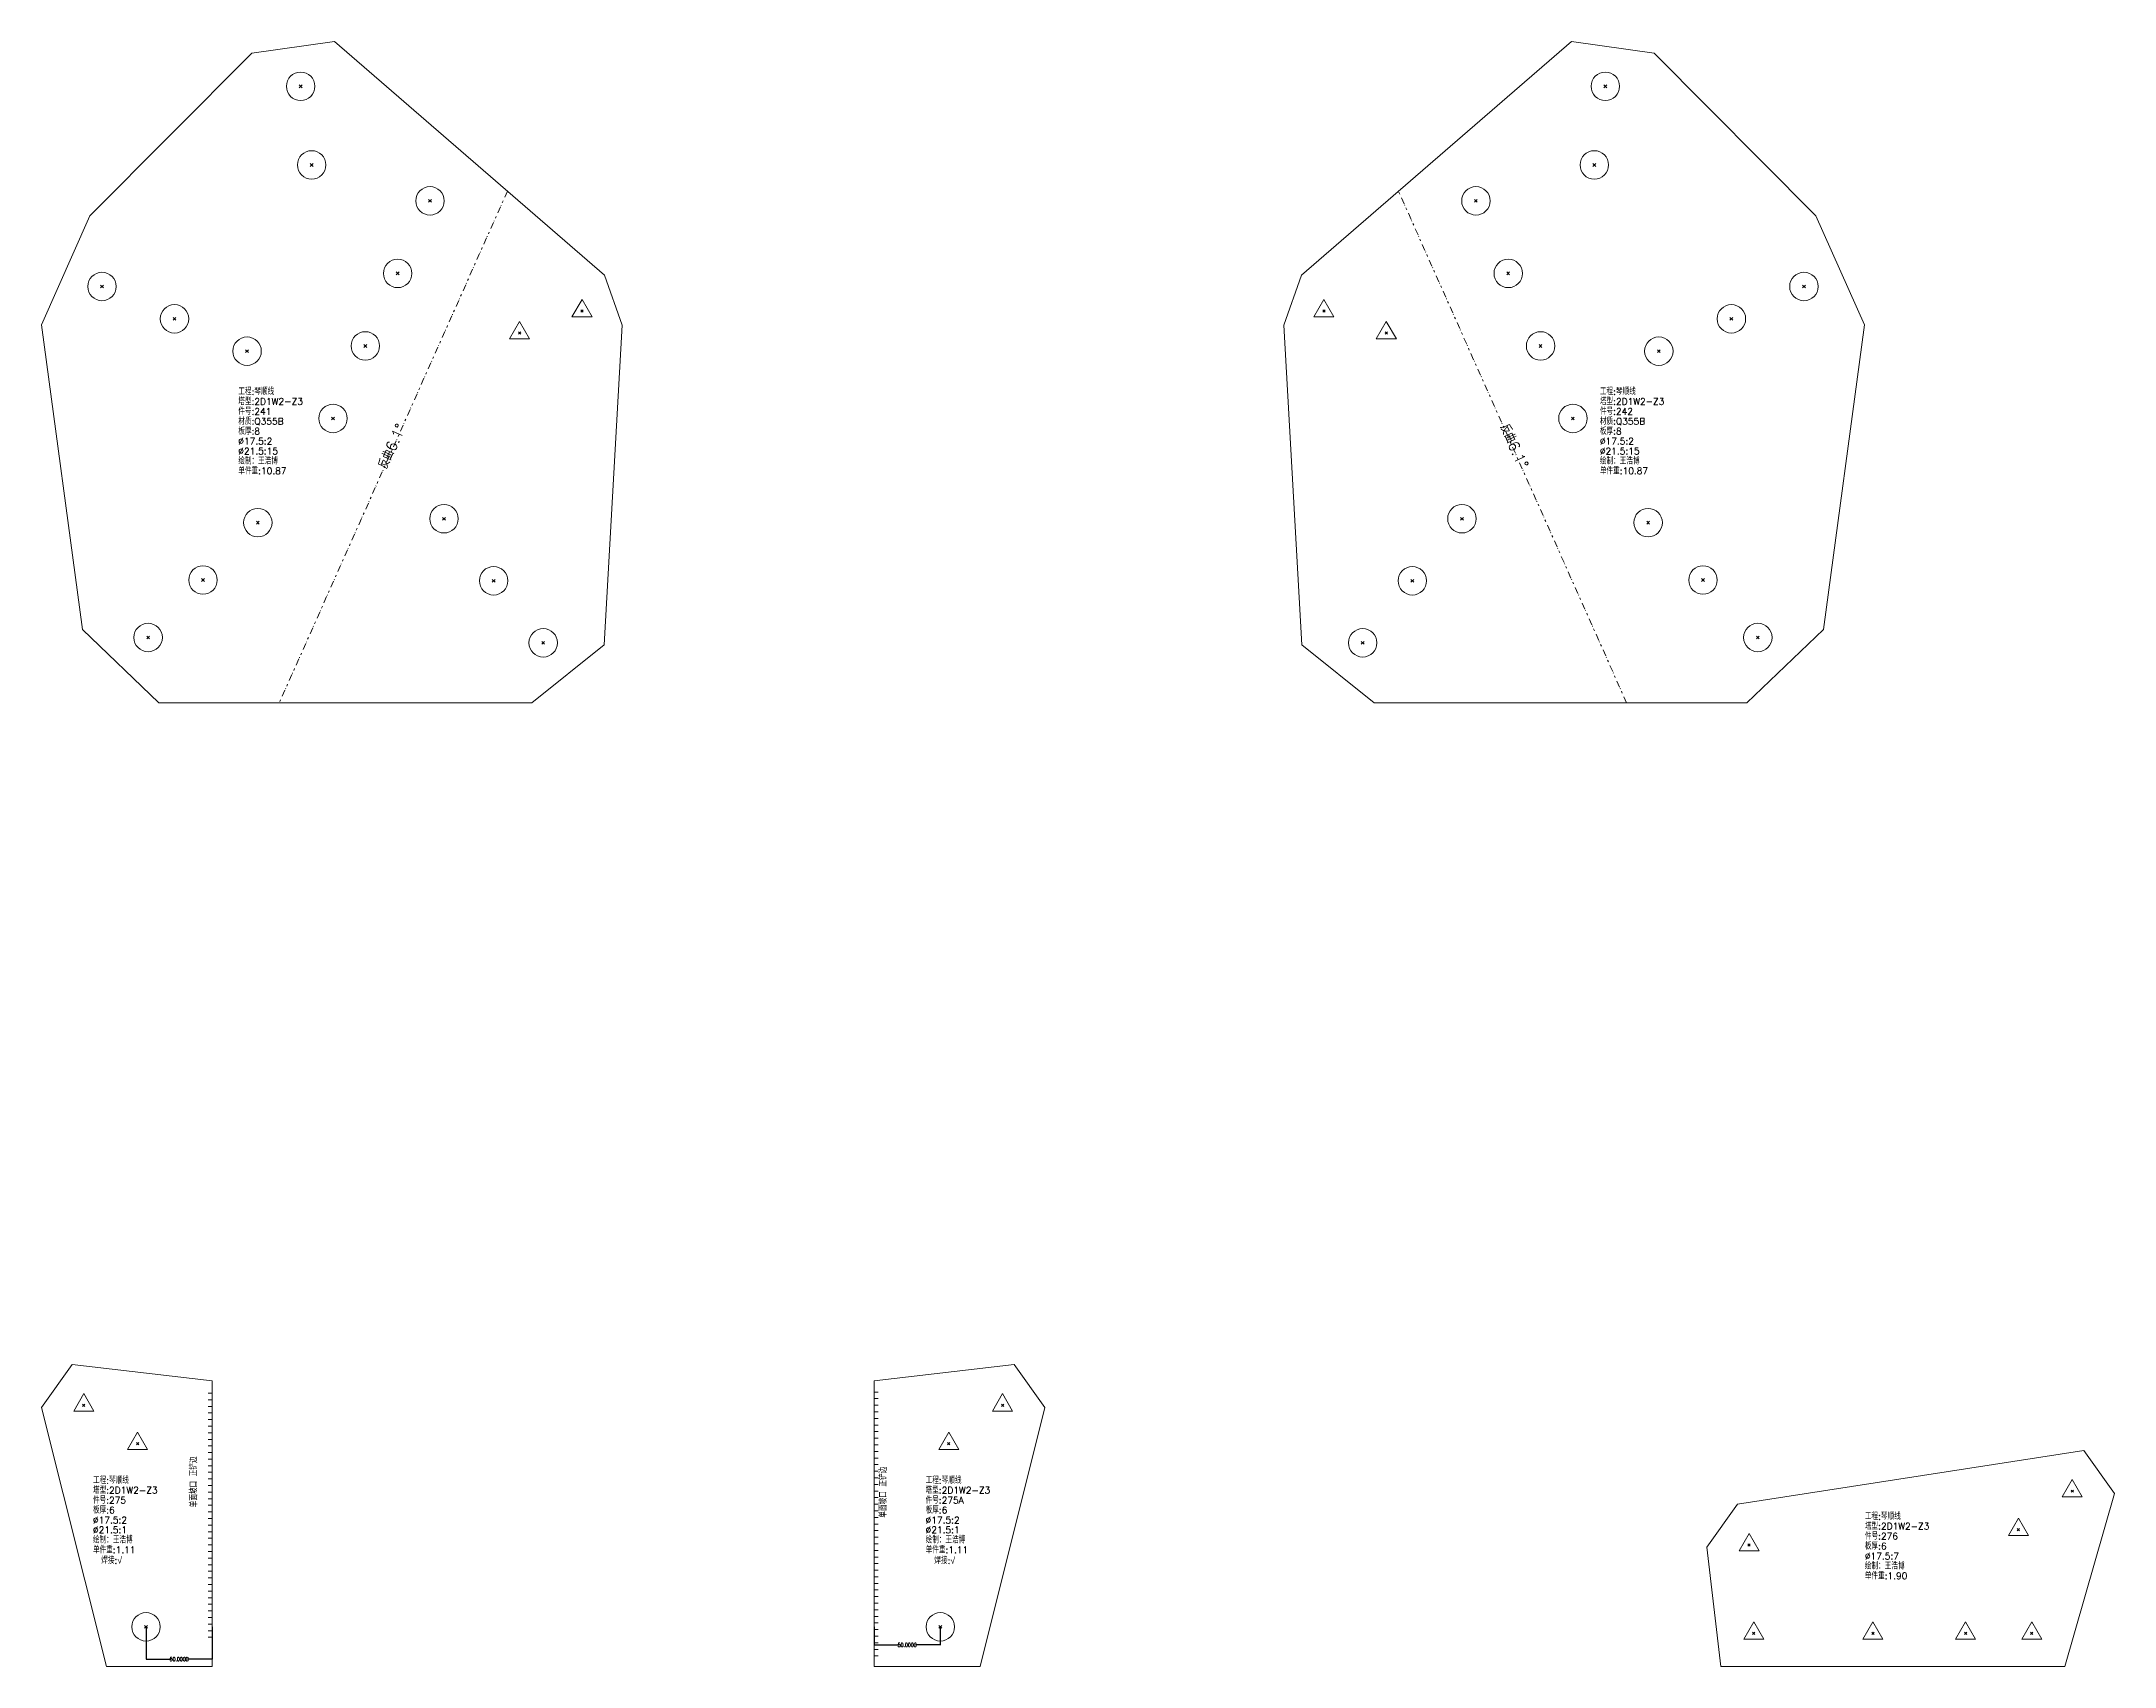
# Model space of a CAD drawing. Extents: x -580 to 8755, y 0 to 14723.
# Drawn here: x 0 to 1566, y 10193 to 11421 of the extents above; entities that cross this region are included whole.
import ezdxf
from ezdxf.enums import TextEntityAlignment as Align

# ---------------------------------------------------------------- set-up
doc = ezdxf.new("R2010")
doc.units = 0
doc.header["$MEASUREMENT"] = 0
doc.linetypes.add('自定义线型', pattern=[12.9, 5, -3, 1.5, -2, 0.4, -1])
doc.layers.get('0').update_dxf_attribs({"linetype": 'CONTINUOUS', "lineweight": 25})
doc.layers.get('Defpoints').update_dxf_attribs({"linetype": 'CONTINUOUS'})
doc.layers.add('1', color=7, linetype='CONTINUOUS', lineweight=25)
doc.styles.add('DimFont', font='simplex.shx', dxfattribs={"width": 0.8, "bigfont": 'gbhzfs.shx'})
doc.styles.get("Standard").update_dxf_attribs({"font": 'simplex.shx', "width": 0.7, "height": 3, "bigfont": 'gbhzfs.shx'})
doc.dimstyles.new('DHDxfDimStyleOpen30', dxfattribs={"dimtxt": 2.5, "dimasz": 2.5, "dimexe": 1.25, "dimexo": 0.625, "dimtad": 2, "dimtxsty": 'DimFont', "dimblk": 'OPEN30', "dimblk1": 'OPEN30', "dimblk2": 'OPEN30', "dimcen": 2.5, "dimadec": 0, "dimazin": 0, "dimtfac": 1, "dimtmove": 0, "dimatfit": 3, "dimfxl": 0, "dimarcsym": 0})

# ---------------------------------------------------------------- blocks, each defined once
blk = doc.blocks.new('*D6')
at = {"color": 0, "linetype": 'Continuous', "lineweight": -2}
for p, q in [((79, 10222.8), (79, 10198.4)), ((129, 10222.8), (129, 10198.4)), ((79.2, 10198.5), (97.7, 10198.5)), ((128.8, 10198.5), (110.3, 10198.5))]:
    blk.add_line(p, q, dxfattribs=at)
at = {"color": 0, "linetype": 'Continuous'}
for points in [[(79.2, 10198.6), (79.2, 10198.5), (79, 10198.5)], [(128.8, 10198.6), (128.8, 10198.5), (129, 10198.5)]]:
    blk.add_solid(points, dxfattribs=at)
at = {"layer": 'Defpoints', "color": 0, "linetype": 'Continuous'}
for p in [(79, 10222.9), (129, 10222.9), (129, 10198.5)]:
    blk.add_point(p, dxfattribs=at)
at = {"color": 0, "linetype": 'Continuous', "insert": (104, 10198.5), "char_height": 3, "attachment_point": 5}
blk.add_mtext('\\A1;50.0000', dxfattribs=at)
blk = doc.blocks.new('*D7')
at = {"color": 0, "linetype": 'Continuous', "lineweight": -2}
for p, q in [((629, 10222.8), (629, 10209)), ((679, 10222.8), (679, 10209)), ((629.2, 10209.2), (647.7, 10209.2)), ((678.8, 10209.2), (660.3, 10209.2))]:
    blk.add_line(p, q, dxfattribs=at)
at = {"color": 0, "linetype": 'Continuous'}
for points in [[(629.2, 10209.2), (629.2, 10209.2), (629, 10209.2)], [(678.8, 10209.2), (678.8, 10209.2), (679, 10209.2)]]:
    blk.add_solid(points, dxfattribs=at)
at = {"layer": 'Defpoints', "color": 0, "linetype": 'Continuous'}
for p in [(629, 10222.9), (679, 10222.9), (629, 10209.2)]:
    blk.add_point(p, dxfattribs=at)
at = {"color": 0, "linetype": 'Continuous', "insert": (654, 10209.2), "char_height": 3, "attachment_point": 5}
blk.add_mtext('\\A1;50.0000', dxfattribs=at)

msp = doc.modelspace()

# ---------------------------------------------------------------- linework, layer by layer
at = {"layer": '1', "color": 7, "linetype": 'Continuous', "lineweight": 18}
for p, q in [((221.31463, 11420.85438), (158.92473, 11412.10797)), ((425.28819, 11244.2395), (221.31463, 11420.85438)), ((1155.85284, 11420.85438), (951.87929, 11244.2395)), ((1218.24274, 11412.10797), (1155.85284, 11420.85438)), ((158.92473, 11412.10797), (36.64236, 11288.99878)), ((1340.52512, 11288.99878), (1218.24274, 11412.10797)), ((36.64236, 11288.99878), (0, 11206.79575)), ((1377.16747, 11206.79575), (1340.52512, 11288.99878)), ((438.58374, 11206.51382), (425.28819, 11244.2395)), ((951.87929, 11244.2395), (938.58374, 11206.51382)), ((0, 11206.79575), (30.91771, 10976.41449)), ((425.10609, 10964.87507), (438.58374, 11206.51382)), ((938.58374, 11206.51382), (952.06138, 10964.87507)), ((1346.24976, 10976.41449), (1377.16747, 11206.79575)), ((30.91771, 10976.41449), (88.77538, 10921.16515)), ((370.43084, 10921.16515), (425.10609, 10964.87507)), ((952.06138, 10964.87507), (1006.73664, 10921.16515)), ((1288.39209, 10921.16515), (1346.24976, 10976.41449)), ((88.77538, 10921.16515), (370.43084, 10921.16515)), ((1006.73664, 10921.16515), (1288.39209, 10921.16515)), ((23.24953, 10421.16515), (0, 10388.61581)), ((129.01592, 10408.8968), (23.24953, 10421.16515)), ((734.78231, 10421.16515), (629.01592, 10408.8968)), ((758.03184, 10388.61581), (734.78231, 10421.16515)), ((129.01592, 10192.8968), (129.01592, 10408.8968)), ((629.01592, 10408.8968), (629.01592, 10192.8968)), ((0, 10388.61581), (49.01592, 10192.8968)), ((709.01592, 10192.8968), (758.03184, 10388.61581)), ((1542.83499, 10356.22895), (1281.28136, 10315.54482)), ((1566.08452, 10323.67961), (1542.83499, 10356.22895)), ((1528.57929, 10192.8968), (1566.08452, 10323.67961)), ((1281.28136, 10315.54482), (1258.03184, 10282.99548)), ((1258.03184, 10282.99548), (1268.57929, 10192.8968)), ((49.01592, 10192.8968), (129.01592, 10192.8968)), ((629.01592, 10192.8968), (709.01592, 10192.8968)), ((1268.57929, 10192.8968), (1528.57929, 10192.8968))]:
    msp.add_line(p, q, dxfattribs=at)
at = {"layer": '1', "color": 7, "linetype": 'Continuous', "lineweight": 13}
for p, q in [((194.69511, 11385.90494), (196.84511, 11388.05494)), ((196.84511, 11385.90494), (194.69511, 11388.05494)), ((1180.32238, 11385.90494), (1182.47238, 11388.05494)), ((1182.47238, 11385.90494), (1180.32238, 11388.05494)), ((203.02502, 11326.48598), (205.17502, 11328.63598)), ((205.17502, 11326.48598), (203.02502, 11328.63598)), ((1171.99245, 11326.48598), (1174.14245, 11328.63598)), ((1174.14245, 11326.48598), (1171.99245, 11328.63598)), ((292.46255, 11299.31941), (294.61255, 11301.46941)), ((294.61255, 11299.31941), (292.46255, 11301.46941)), ((1082.55492, 11299.31941), (1084.70492, 11301.46941)), ((1084.70492, 11299.31941), (1082.55492, 11301.46941)), ((268.03431, 11244.51739), (270.18431, 11246.66739)), ((270.18431, 11244.51739), (268.03431, 11246.66739)), ((1106.98316, 11244.51739), (1109.13316, 11246.66739)), ((1109.13316, 11244.51739), (1106.98316, 11246.66739)), ((44.64719, 11234.60815), (46.79719, 11236.75815)), ((46.79719, 11234.60815), (44.64719, 11236.75815)), ((1330.37029, 11234.60816), (1332.52029, 11236.75816)), ((1332.52029, 11234.60816), (1330.37029, 11236.75816)), ((408.3574, 11225.81696), (400.7799, 11212.69196)), ((407.4824, 11216.19196), (409.2324, 11217.94196)), ((409.2324, 11216.19196), (407.4824, 11217.94196)), ((415.9349, 11212.69196), (408.3574, 11225.81696)), ((968.81006, 11225.81697), (961.23256, 11212.69197)), ((967.93506, 11216.19197), (969.68506, 11217.94197)), ((969.68506, 11216.19197), (967.93506, 11217.94197)), ((976.38756, 11212.69197), (968.81006, 11225.81697)), ((99.44921, 11210.17992), (101.59921, 11212.32992)), ((101.59921, 11210.17992), (99.44921, 11212.32992)), ((361.20029, 11209.19755), (353.62279, 11196.07255)), ((360.32529, 11199.57255), (362.07529, 11201.32255)), ((362.07529, 11199.57255), (360.32529, 11201.32255)), ((368.77779, 11196.07255), (361.20029, 11209.19755)), ((400.7799, 11212.69196), (415.9349, 11212.69196)), ((961.23256, 11212.69197), (976.38756, 11212.69197)), ((1015.96718, 11209.19755), (1008.38968, 11196.07255)), ((1015.09218, 11199.57255), (1016.84218, 11201.32255)), ((1016.84218, 11199.57255), (1015.09218, 11201.32255)), ((1023.54468, 11196.07255), (1015.96718, 11209.19755)), ((1275.56827, 11210.17991), (1277.71827, 11212.32991)), ((1277.71827, 11210.17991), (1275.56827, 11212.32991)), ((154.25122, 11185.75167), (156.40122, 11187.90167)), ((156.40122, 11185.75167), (154.25122, 11187.90167)), ((243.60607, 11189.71537), (245.75607, 11191.86537)), ((245.75607, 11189.71537), (243.60607, 11191.86537)), ((353.62279, 11196.07255), (368.77779, 11196.07255)), ((1008.38968, 11196.07255), (1023.54468, 11196.07255)), ((1131.4114, 11189.71537), (1133.5614, 11191.86537)), ((1133.5614, 11189.71537), (1131.4114, 11191.86537)), ((1220.76625, 11185.75168), (1222.91625, 11187.90168)), ((1222.91625, 11185.75168), (1220.76625, 11187.90168)), ((219.17783, 11134.91335), (221.32783, 11137.06335)), ((221.32783, 11134.91335), (219.17783, 11137.06335)), ((1155.83964, 11134.91335), (1157.98964, 11137.06335)), ((1157.98964, 11134.91335), (1155.83964, 11137.06335)), ((162.36406, 11056.19796), (164.51406, 11058.34796)), ((164.51406, 11056.19796), (162.36406, 11058.34796)), ((303.02819, 11059.10625), (305.17819, 11061.25625)), ((305.17819, 11059.10625), (303.02819, 11061.25625)), ((1071.98929, 11059.10626), (1074.13929, 11061.25626)), ((1074.13929, 11059.10626), (1071.98929, 11061.25626)), ((1212.65341, 11056.19795), (1214.80341, 11058.34795)), ((1214.80341, 11056.19795), (1212.65341, 11058.34795)), ((120.92706, 11012.80469), (123.07706, 11014.95469)), ((123.07706, 11012.80469), (120.92706, 11014.95469)), ((340.4943, 11012.24181), (342.6443, 11014.39181)), ((342.6443, 11012.24181), (340.4943, 11014.39181)), ((1034.52318, 11012.2418), (1036.67318, 11014.3918)), ((1036.67318, 11012.2418), (1034.52318, 11014.3918)), ((1254.09041, 11012.8047), (1256.24041, 11014.9547)), ((1256.24041, 11012.8047), (1254.09041, 11014.9547)), ((79.49004, 10969.41145), (81.64004, 10971.56145)), ((81.64004, 10969.41145), (79.49004, 10971.56145)), ((377.96041, 10965.37734), (380.11041, 10967.52734)), ((380.11041, 10965.37734), (377.96041, 10967.52734)), ((997.05707, 10965.37734), (999.20707, 10967.52734)), ((999.20707, 10965.37734), (997.05707, 10967.52734)), ((1295.52742, 10969.41145), (1297.67742, 10971.56145)), ((1297.67742, 10969.41145), (1295.52742, 10971.56145)), ((31.96721, 10399.11016), (24.38971, 10385.98516)), ((39.54471, 10385.98516), (31.96721, 10399.11016)), ((126.01592, 10399.48774), (129.01592, 10399.48774)), ((629.01592, 10400.32506), (632.01592, 10400.32506)), ((726.06462, 10399.11016), (718.48712, 10385.98516)), ((733.64212, 10385.98516), (726.06462, 10399.11016)), ((24.38971, 10385.98516), (39.54471, 10385.98516)), ((31.09221, 10389.48516), (32.84221, 10391.23516)), ((32.84221, 10389.48516), (31.09221, 10391.23516)), ((126.01592, 10394.50166), (129.01592, 10394.50166)), ((126.01592, 10389.51558), (129.01592, 10389.51558)), ((126.01592, 10384.5295), (129.01592, 10384.5295)), ((629.01592, 10395.33898), (632.01592, 10395.33898)), ((629.01592, 10390.3529), (632.01592, 10390.3529)), ((629.01592, 10385.36682), (632.01592, 10385.36682)), ((718.48712, 10385.98516), (733.64212, 10385.98516)), ((725.18962, 10389.48516), (726.93962, 10391.23516)), ((726.93962, 10389.48516), (725.18962, 10391.23516)), ((72.65211, 10370.04952), (65.07461, 10356.92452)), ((80.22961, 10356.92452), (72.65211, 10370.04952)), ((126.01592, 10379.54342), (129.01592, 10379.54342)), ((126.01592, 10374.55734), (129.01592, 10374.55734)), ((126.01592, 10369.57126), (129.01592, 10369.57126)), ((629.01592, 10380.38074), (632.01592, 10380.38074)), ((629.01592, 10375.39466), (632.01592, 10375.39466)), ((629.01592, 10370.40858), (632.01592, 10370.40858)), ((685.37973, 10370.04952), (677.80223, 10356.92452)), ((692.95723, 10356.92452), (685.37973, 10370.04952)), ((65.07461, 10356.92452), (80.22961, 10356.92452)), ((71.77711, 10360.42452), (73.52711, 10362.17452)), ((73.52711, 10360.42452), (71.77711, 10362.17452)), ((126.01592, 10364.58518), (129.01592, 10364.58518)), ((126.01592, 10359.5991), (129.01592, 10359.5991)), ((126.01592, 10354.61302), (129.01592, 10354.61302)), ((629.01592, 10365.4225), (632.01592, 10365.4225)), ((629.01592, 10360.43642), (632.01592, 10360.43642)), ((629.01592, 10355.45034), (632.01592, 10355.45034)), ((677.80223, 10356.92452), (692.95723, 10356.92452)), ((684.50473, 10360.42452), (686.25473, 10362.17452)), ((686.25473, 10360.42452), (684.50473, 10362.17452)), ((126.01592, 10349.62694), (129.01592, 10349.62694)), ((126.01592, 10344.64086), (129.01592, 10344.64086)), ((126.01592, 10339.65478), (129.01592, 10339.65478)), ((629.01592, 10350.46426), (632.01592, 10350.46426)), ((629.01592, 10345.47818), (632.01592, 10345.47818)), ((629.01592, 10340.4921), (632.01592, 10340.4921)), ((126.01592, 10334.6687), (129.01592, 10334.6687)), ((126.01592, 10329.68262), (129.01592, 10329.68262)), ((126.01592, 10324.69654), (129.01592, 10324.69654)), ((629.01592, 10335.50601), (632.01592, 10335.50601)), ((629.01592, 10330.51993), (632.01592, 10330.51993)), ((629.01592, 10325.53385), (632.01592, 10325.53385)), ((629.01592, 10320.54777), (632.01592, 10320.54777)), ((1534.11731, 10334.17396), (1526.53981, 10321.04896)), ((1526.53981, 10321.04896), (1541.69481, 10321.04896)), ((1533.24231, 10324.54896), (1534.99231, 10326.29896)), ((1534.99231, 10324.54896), (1533.24231, 10326.29896)), ((1541.69481, 10321.04896), (1534.11731, 10334.17396)), ((126.01592, 10319.71045), (129.01592, 10319.71045)), ((126.01592, 10314.72437), (129.01592, 10314.72437)), ((126.01592, 10309.73829), (129.01592, 10309.73829)), ((629.01592, 10315.56169), (632.01592, 10315.56169)), ((629.01592, 10310.57561), (632.01592, 10310.57561)), ((629.01592, 10305.58953), (632.01592, 10305.58953)), ((1493.43242, 10305.11332), (1485.85492, 10291.98832)), ((1501.00992, 10291.98832), (1493.43242, 10305.11332)), ((126.01592, 10304.75221), (129.01592, 10304.75221)), ((126.01592, 10299.76613), (129.01592, 10299.76613)), ((126.01592, 10294.78005), (129.01592, 10294.78005)), ((126.01592, 10289.79397), (129.01592, 10289.79397)), ((629.01592, 10300.60345), (632.01592, 10300.60345)), ((629.01592, 10295.61737), (632.01592, 10295.61737)), ((629.01592, 10290.63129), (632.01592, 10290.63129)), ((1289.99994, 10293.48919), (1282.42244, 10280.36419)), ((1297.57744, 10280.36419), (1289.99994, 10293.48919)), ((1485.85492, 10291.98832), (1501.00992, 10291.98832)), ((1492.55742, 10295.48832), (1494.30742, 10297.23832)), ((1494.30742, 10295.48832), (1492.55742, 10297.23832)), ((126.01592, 10284.80789), (129.01592, 10284.80789)), ((126.01592, 10279.82181), (129.01592, 10279.82181)), ((126.01592, 10274.83573), (129.01592, 10274.83573)), ((629.01592, 10285.64521), (632.01592, 10285.64521)), ((629.01592, 10280.65913), (632.01592, 10280.65913)), ((629.01592, 10275.67305), (632.01592, 10275.67305)), ((1282.42244, 10280.36419), (1297.57744, 10280.36419)), ((1289.12494, 10283.86419), (1290.87494, 10285.61419)), ((1290.87494, 10283.86419), (1289.12494, 10285.61419)), ((126.01592, 10269.84965), (129.01592, 10269.84965)), ((126.01592, 10264.86357), (129.01592, 10264.86357)), ((126.01592, 10259.87749), (129.01592, 10259.87749)), ((629.01592, 10270.68697), (632.01592, 10270.68697)), ((629.01592, 10265.70089), (632.01592, 10265.70089)), ((629.01592, 10260.71481), (632.01592, 10260.71481)), ((126.01592, 10254.89141), (129.01592, 10254.89141)), ((126.01592, 10249.90533), (129.01592, 10249.90533)), ((126.01592, 10244.91925), (129.01592, 10244.91925)), ((629.01592, 10255.72873), (632.01592, 10255.72873)), ((629.01592, 10250.74265), (632.01592, 10250.74265)), ((629.01592, 10245.75657), (632.01592, 10245.75657)), ((126.01592, 10239.93317), (129.01592, 10239.93317)), ((126.01592, 10234.94709), (129.01592, 10234.94709)), ((126.01592, 10229.96101), (129.01592, 10229.96101)), ((629.01592, 10240.77049), (632.01592, 10240.77049)), ((629.01592, 10235.78441), (632.01592, 10235.78441)), ((629.01592, 10230.79832), (632.01592, 10230.79832)), ((1293.57929, 10226.6468), (1286.00179, 10213.5218)), ((1301.15679, 10213.5218), (1293.57929, 10226.6468)), ((1383.57929, 10226.6468), (1376.00179, 10213.5218)), ((1391.15679, 10213.5218), (1383.57929, 10226.6468)), ((1453.57929, 10226.6468), (1446.00179, 10213.5218)), ((1461.15679, 10213.5218), (1453.57929, 10226.6468)), ((1503.57929, 10226.6468), (1496.00179, 10213.5218)), ((1511.15679, 10213.5218), (1503.57929, 10226.6468)), ((77.94092, 10221.8218), (80.09092, 10223.9718)), ((80.09092, 10221.8218), (77.94092, 10223.9718)), ((126.01592, 10224.97493), (129.01592, 10224.97493)), ((126.01592, 10219.98885), (129.01592, 10219.98885)), ((126.01592, 10215.00277), (129.01592, 10215.00277)), ((629.01592, 10225.81224), (632.01592, 10225.81224)), ((629.01592, 10220.82616), (632.01592, 10220.82616)), ((629.01592, 10215.84008), (632.01592, 10215.84008)), ((677.94092, 10221.8218), (680.09092, 10223.9718)), ((680.09092, 10221.8218), (677.94092, 10223.9718)), ((1286.00179, 10213.5218), (1301.15679, 10213.5218)), ((1292.70429, 10217.0218), (1294.45429, 10218.7718)), ((1294.45429, 10217.0218), (1292.70429, 10218.7718)), ((1376.00179, 10213.5218), (1391.15679, 10213.5218)), ((1382.70429, 10217.0218), (1384.45429, 10218.7718)), ((1384.45429, 10217.0218), (1382.70429, 10218.7718)), ((1446.00179, 10213.5218), (1461.15679, 10213.5218)), ((1452.70429, 10217.0218), (1454.45429, 10218.7718)), ((1454.45429, 10217.0218), (1452.70429, 10218.7718)), ((1496.00179, 10213.5218), (1511.15679, 10213.5218)), ((1502.70429, 10217.0218), (1504.45429, 10218.7718)), ((1504.45429, 10217.0218), (1502.70429, 10218.7718)), ((629.01592, 10210.854), (632.01592, 10210.854)), ((629.01592, 10205.86792), (632.01592, 10205.86792)), ((629.01592, 10200.88184), (632.01592, 10200.88184))]:
    msp.add_line(p, q, dxfattribs=at)
at = {"layer": '1', "color": 190, "linetype": '自定义线型', "lineweight": 13}
for p, q in [((352.00004, 11307.69761), (179.70153, 10921.16515)), ((1197.46595, 10921.16515), (1025.16743, 11307.69761))]:
    msp.add_line(p, q, dxfattribs=at)
at = {"layer": '1', "color": 7, "linetype": 'Continuous', "lineweight": 13}
for centre in [(195.77011, 11386.97994), (1181.39738, 11386.97994), (204.10002, 11327.56098), (1173.06745, 11327.56098), (293.53755, 11300.39441), (1083.62992, 11300.39441), (45.72219, 11235.68315), (269.10931, 11245.59239), (1108.05816, 11245.59239), (1331.44529, 11235.68316), (100.52421, 11211.25492), (1276.64327, 11211.25491), (155.32622, 11186.82667), (244.68107, 11190.79037), (1132.4864, 11190.79037), (1221.84125, 11186.82668), (220.25283, 11135.98835), (1156.91464, 11135.98835), (163.43906, 11057.27296), (304.10319, 11060.18125), (1073.06429, 11060.18126), (1213.72841, 11057.27295), (122.00206, 11013.87969), (341.5693, 11013.31681), (1035.59818, 11013.3168), (1255.16541, 11013.8797), (80.56504, 10970.48645), (1296.60242, 10970.48645), (379.03541, 10966.45234), (998.13207, 10966.45234), (79.01592, 10222.8968), (679.01592, 10222.8968)]:
    msp.add_circle(centre, 10.75, dxfattribs=at)

# ---------------------------------------------------------------- texts
at = {"layer": '1', "color": 7, "linetype": 'Continuous', "lineweight": 18}
for s, p in [('塔型:2D1W2-Z3', (148.69613, 11144.82555)), ('工程:琴顺线', (148.69613, 11152.32555)), ('塔型:2D1W2-Z3', (1177.27986, 11144.82555)), ('工程:琴顺线', (1177.27986, 11152.32555)), ('材质:Q355B', (148.69613, 11129.82555)), ('件号:241', (148.69613, 11137.32555)), ('材质:Q355B', (1177.27986, 11129.82555)), ('件号:242', (1177.27986, 11137.32555)), ('板厚:8', (148.69613, 11122.32555)), ('%%c17.5:2', (148.69613, 11114.82555)), ('板厚:8', (1177.27986, 11122.32555)), ('%%c17.5:2', (1177.27986, 11114.82555)), ('绘制：王浩博', (148.69613, 11099.82555)), ('%%c21.5:15', (148.69613, 11107.32555)), ('绘制：王浩博', (1177.27986, 11099.82555)), ('%%c21.5:15', (1177.27986, 11107.32555)), ('单件重:10.87', (148.69613, 11092.32555)), ('单件重:10.87', (1177.27986, 11092.32555)), ('工程:琴顺线', (38.91222, 10329.59676)), ('工程:琴顺线', (667.92814, 10329.59676)), ('件号:275', (38.91222, 10314.59676)), ('塔型:2D1W2-Z3', (38.91222, 10322.09676)), ('件号:275A', (667.92814, 10314.59676)), ('塔型:2D1W2-Z3', (667.92814, 10322.09676)), ('板厚:6', (38.91222, 10307.09676)), ('%%c17.5:2', (38.91222, 10299.59676)), ('板厚:6', (667.92814, 10307.09676)), ('%%c17.5:2', (667.92814, 10299.59676)), ('工程:琴顺线', (1377.46244, 10302.37866)), ('绘制：王浩博', (38.91222, 10284.59676)), ('%%c21.5:1', (38.91222, 10292.09676)), ('绘制：王浩博', (667.92814, 10284.59676)), ('%%c21.5:1', (667.92814, 10292.09676)), ('件号:276', (1377.46244, 10287.37866)), ('塔型:2D1W2-Z3', (1377.46244, 10294.87866)), ('单件重:1.11', (38.91222, 10277.09676)), ('焊接:√', (45.181, 10269.12136)), ('单件重:1.11', (667.92814, 10277.09676)), ('焊接:√', (674.48528, 10268.97547)), ('板厚:6', (1377.46244, 10279.87866)), ('%%c17.5:7', (1377.46244, 10272.37866)), ('绘制：王浩博', (1377.46244, 10264.87866)), ('单件重:1.90', (1377.46244, 10257.37866))]:
    msp.add_text(s, height=5, dxfattribs=at).set_placement(p, align=Align.BOTTOM_LEFT)
at = {"layer": '1', "color": 7, "linetype": 'Continuous', "lineweight": 13}
for rotation, p in [(66, (270.41762, 11112.39569)), (295, (1106.74985, 11112.39569))]:
    msp.add_text('反曲6.1%%d', height=8, rotation=rotation, dxfattribs=at).set_placement(p, align=Align.BOTTOM_CENTER)
at = {"layer": '1', "color": 7, "linetype": 'Continuous', "lineweight": 18}
for p in [(119.0884, 10313.22367), (639.95439, 10305.47701)]:
    msp.add_text('单面坡口 正铲边', height=5, rotation=90, dxfattribs=at).set_placement(p, align=Align.BOTTOM_LEFT)

# ---------------------------------------------------------------- dimensions: what is measured, and where the dimension line sits
at = {"color": 0, "linetype": 'Continuous'}
for base, p1, p2, picture, middle in [((129.01592, 10198.5421), (79.01592, 10222.8968), (129.01592, 10222.8968), '*D6', (104.01592, 10198.5421)), ((629.01592, 10209.19715), (679.01592, 10222.8968), (629.01592, 10222.8968), '*D7', (654.01592, 10209.19715))]:
    dim = msp.add_linear_dim(base=base, p1=p1, p2=p2, dimstyle='DHDxfDimStyleOpen30', override={"dimtxt": 0.18, "dimasz": 0.18, "dimexe": 0.18, "dimexo": 0.0625, "dimgap": 0.09, "dimtad": 0, "dimtih": 1, "dimtoh": 1, "dimdec": 4, "dimzin": 0, "dimdsep": 46, "dimtxsty": 'Standard', "dimcen": 0.09, "dimtdec": 4, "dimtofl": 0, "dimtolj": 1, "dimtzin": 0}, dxfattribs=at)
    dim.commit()
    dim.dimension.update_dxf_attribs({"geometry": picture, "text_midpoint": middle})

doc.saveas('drawing.dxf')
